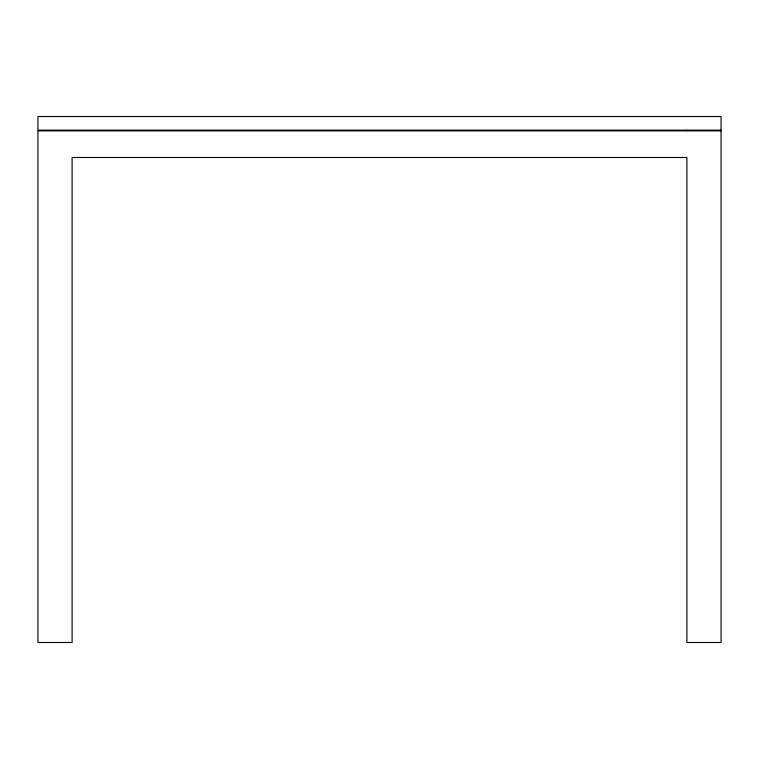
<?xml version="1.0" encoding="UTF-8"?>
<svg xmlns="http://www.w3.org/2000/svg" width="759" height="759" viewBox="0 0 759 759"><rect width="100%" height="100%" fill="white"/><g stroke="black" fill="none" stroke-linecap="round" stroke-linejoin="round"><path stroke-width="1.14" d="M721.05 130.168L37.95 130.168L37.95 116.506L721.05 116.506L721.05 642.494L686.895 642.494L686.895 157.493L72.105 157.493L72.105 642.494L37.95 642.494L37.95 130.852L721.05 130.852M686.895 130.168L686.895 130.852"/></g></svg>
